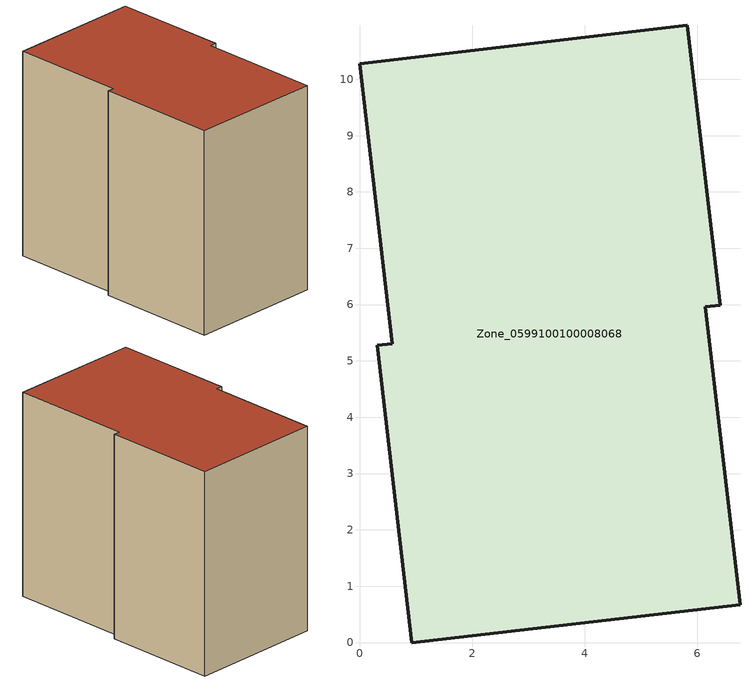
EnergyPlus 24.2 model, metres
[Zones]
Zone_0599100100008068
 floor ground (C_G): 0.32,5.28 0.58,5.31 0,10.27 5.82,10.96 6.4,5.99 6.13,5.96 6.75,0.67 0.93,0 z0
 wall outside (C_F): 0.58,5.31 0.32,5.28 0.93,0 6.75,0.67 6.13,5.96 6.4,5.99 5.82,10.96 0,10.27 0.58,5.31 z0:9
 roof outside (C_R): 5.82,10.96 0,10.27 0.58,5.31 0.32,5.28 0.93,0 6.75,0.67 6.13,5.96 6.4,5.99 z9
[BUILDING]
Pand.0599100100008068: North Axis=0; Terrain=City; Loads Convergence Tolerance Value=0.04; Temperature Convergence Tolerance Value=0.4; Solar Distribution=FullExterior; Maximum Number of Warmup Days=25; Minimum Number of Warmup Days=1
[Site:Location]
Rotterdam.The.Hague.AP_ZH_NLD Design_Conditions: Latitude=51.96; Longitude=4.45; Time Zone=1; Elevation=-4.5
[SITE:GROUNDTEMPERATURE:BUILDINGSURFACE]
18, 18, 18, 18, 18, 18, 18, 18, 18, 18, 18, 18
[MATERIAL] Thermal Absorptance=0.9; Solar Absorptance=0.7; Visible Absorptance=0.7
Name | Roughness | Thickness | Conductivity | Density | Specific Heat
G.TI.2015-2018 | MediumSmooth | 0.15 | 0.0428571 | 540 | 1210
F.TI.2015-2018 | Rough | 0.3 | 0.0666667 | 1920 | 840
R.TI.2015-2018 | MediumRough | 0.2 | 0.0333333 | 1500 | 1000
[CONSTRUCTION]
C_G: G.TI.2015-2018
C_F: F.TI.2015-2018
C_R: R.TI.2015-2018
[ZONE]
Zone_0599100100008068: Type=1; Multiplier=1; Ceiling Height=Autocalculate; Volume=Autocalculate; Floor Area=autocalculate; Part of Total Floor Area=Yes
[ZONEINFILTRATION:DESIGNFLOWRATE]
Infil_Zone_0599100100008068: Zone or ZoneList or Space or SpaceList=Zone_0599100100008068; Schedule=AlwaysOn; Design Flow Rate Calculation Method=Flow/Area; Flow Rate per Floor Area=0.0015; Constant Term Coefficient=1; Temperature Term Coefficient=0; Velocity Term Coefficient=0; Velocity Squared Term Coefficient=0
[HVACTEMPLATE:ZONE:IDEALLOADSAIRSYSTEM]
Zone_0599100100008068: Maximum Heating Supply Air Temperature=50; Minimum Cooling Supply Air Temperature=13; Maximum Heating Supply Air Humidity Ratio=0.0156; Minimum Cooling Supply Air Humidity Ratio=0.0077; Heating Limit=NoLimit; Cooling Limit=NoLimit; Dehumidification Control Type=ConstantSensibleHeatRatio; Cooling Sensible Heat Ratio=0.7; Dehumidification Setpoint=60; Humidification Control Type=None; Humidification Setpoint=30; Outdoor Air Method=None; Outdoor Air Flow Rate per Person=0.00944; Outdoor Air Flow Rate per Zone Floor Area=0; Outdoor Air Flow Rate per Zone=0; Demand Controlled Ventilation Type=None; Outdoor Air Economizer Type=NoEconomizer; Heat Recovery Type=None; Sensible Heat Recovery Effectiveness=0.7; Latent Heat Recovery Effectiveness=0.65
[ZONECONTROL:THERMOSTAT]
ThermostatControl_Zone_0599100100008068: Zone or ZoneList=Zone_0599100100008068; Control Type Schedule=DualSetpointControlType; Control 1=Thermostat_Zone_0599100100008068; Temperature Difference Between Cutout And Setpoint=0
[THERMOSTATSETPOINT:DUALSETPOINT]
Thermostat_Zone_0599100100008068: Heating Setpoint Temperature Schedule=HeatingSetpoint_Zone_0599100100008068; Cooling Setpoint Temperature Schedule=CoolingSetpoint_Zone_0599100100008068
[SCHEDULE:COMPACT]
HeatingSetpoint_Zone_0599100100008068: Through: 12/31, For: AllDays, Until: 24:00, 21
CoolingSetpoint_Zone_0599100100008068: Through: 12/31, For: AllDays, Until: 24:00, 24
DualSetpointControlType: Through: 12/31, For: AllDays, Until: 24:00, 4
AlwaysOn: Through: 12/31, For: AllDays, Until: 24:00, 1
